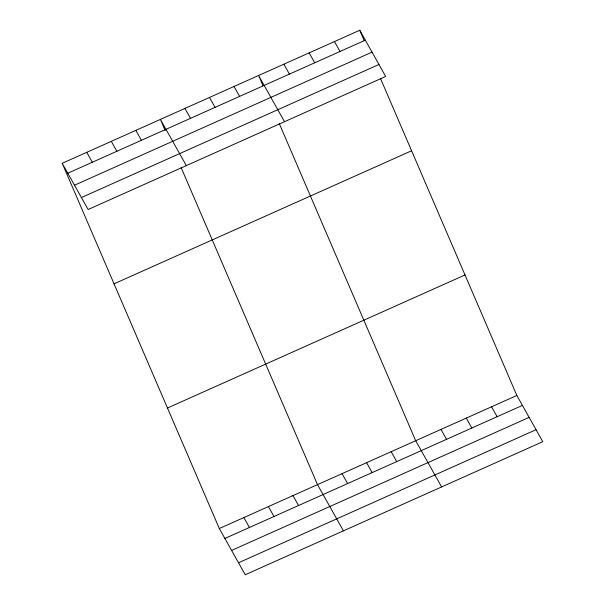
<?xml version="1.0" encoding="UTF-8"?>
<svg xmlns="http://www.w3.org/2000/svg" width="605" height="605" viewBox="0 0 605 605"><rect width="100%" height="100%" fill="white"/><g stroke="black" fill="none" stroke-linecap="round" stroke-linejoin="round"><path stroke-width="0.91" d="M62.209 163.312L359.748 30.25L385.68 76.457L88.141 209.519L62.209 163.312L219.32 528.543L245.252 574.75L542.791 441.688L516.859 395.481L380.484 78.461M67.775 173.227L365.314 40.164M74.498 185.206L372.03 52.143M81.418 197.54L378.957 64.478M114.058 283.836L411.597 150.774M167.472 408.02L465.011 274.957M219.32 528.543L516.859 395.481M224.886 538.458L522.425 405.395M231.609 550.437L529.148 417.374M238.529 562.771L536.068 429.709M334.459 41.563L340.025 51.478M309.17 52.869L314.729 62.784M491.57 406.794L497.136 416.709M283.874 64.183L289.44 74.097M466.281 418.1L471.839 428.015M284.516 121.696L258.585 75.489L263.031 85.819M440.984 429.414L446.55 439.328M234.037 86.47L239.603 96.384M441.627 486.927L415.695 440.72L279.321 123.7M209.489 97.443L215.055 107.357M391.148 451.701L396.714 461.615M184.941 108.424L190.507 118.338M366.607 462.681L372.166 472.596M186.325 165.604L160.401 119.404L165.21 130.597M342.059 473.655L347.618 483.569M135.853 130.377L141.411 140.292M343.436 530.842L317.512 484.635L181.137 167.615M111.305 141.358L116.871 151.273M292.964 495.608L298.53 505.523M86.757 152.331L92.323 162.246M268.416 506.589L273.982 516.504M243.868 517.57L249.434 527.484M359.748 30.25L364.195 40.58"/></g></svg>
